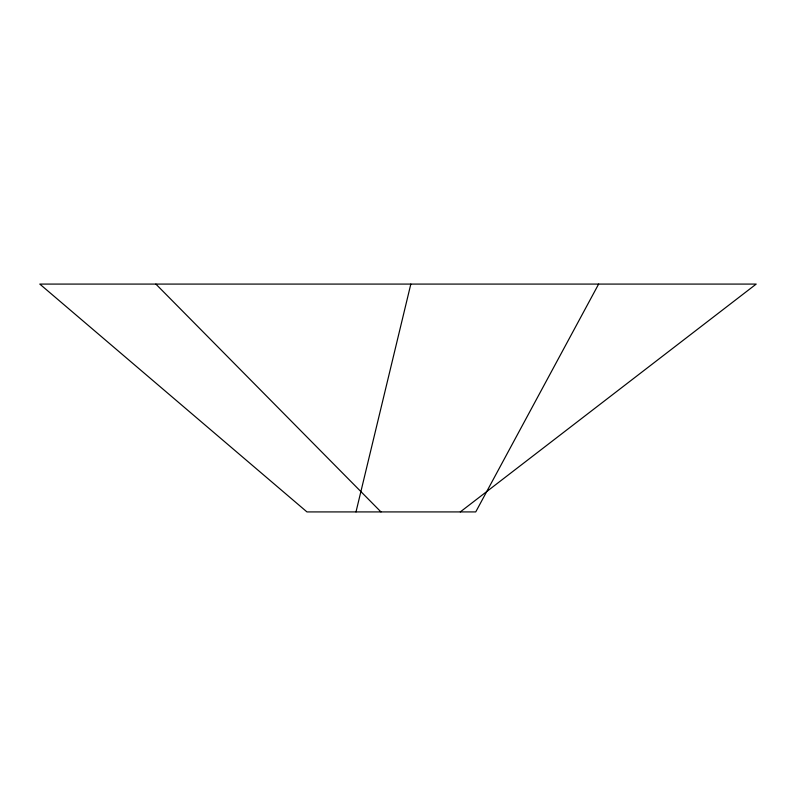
<?xml version="1.0" encoding="UTF-8"?>
<svg xmlns="http://www.w3.org/2000/svg" width="796" height="796" viewBox="0 0 796 796"><rect width="100%" height="100%" fill="white"/><g stroke="black" fill="none" stroke-linecap="round" stroke-linejoin="round"><path stroke-width="1.19" d="M355.991 511.918L410.826 284.082M598.632 284.082L475.739 511.918L306.967 511.918L39.8 284.082L756.2 284.082L460.297 511.918M155.867 284.082L380.976 511.918"/></g></svg>
